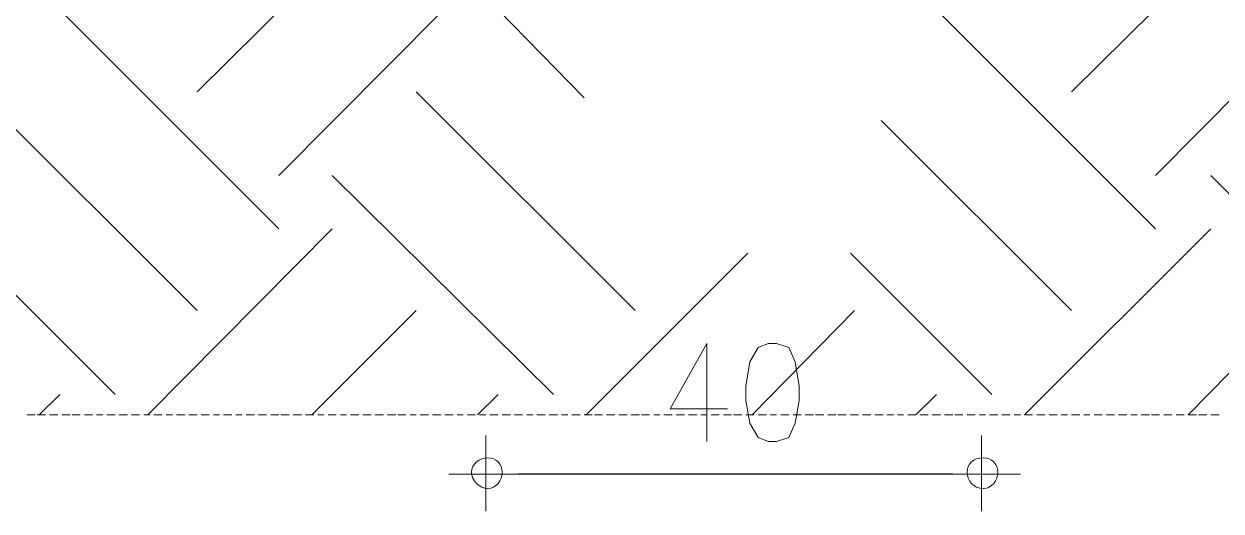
# Model space of a CAD drawing. Header units: millimetres. Extents: x 2928 to 3112, y 1220 to 1280.
# Drawn here: x 3095.891 to 3097.824, y 1250.065 to 1250.853 of the extents above; entities that cross this region are included whole.
import ezdxf

# ---------------------------------------------------------------- set-up
doc = ezdxf.new("R2010")
doc.units = ezdxf.units.MM

msp = doc.modelspace()

# ---------------------------------------------------------------- linework, layer by layer
at = {"color": 9, "linetype": 'Continuous', "lineweight": 5, "true_color": 0xbababa}
for points in [[(3096.17014, 1250.74313), (3096.5241, 1251.09378), (3096.5241, 1251.09378)], [(3097.58265, 1250.74313), (3097.9366, 1251.09378), (3097.9366, 1251.09378)], [(3096.30246, 1250.60751), (3096.65642, 1250.96477), (3096.65642, 1250.96477)], [(3097.71828, 1250.60751), (3098.07223, 1250.96477), (3098.07223, 1250.96477)], [(3096.30246, 1250.5215), (3095.94851, 1250.87545), (3095.94851, 1250.87545)], [(3096.79535, 1250.73321), (3096.65642, 1250.87545), (3096.65642, 1250.87545)], [(3097.71828, 1250.5215), (3097.36432, 1250.87545), (3097.36432, 1250.87545)], [(3096.17014, 1250.38918), (3095.81619, 1250.74313), (3095.81619, 1250.74313)], [(3096.87805, 1250.38918), (3096.5241, 1250.74313), (3096.5241, 1250.74313)], [(3097.58265, 1250.38918), (3097.27501, 1250.69682), (3097.27501, 1250.69682)], [(3096.03782, 1250.25355), (3095.68387, 1250.60751), (3095.68387, 1250.60751)], [(3096.74573, 1250.25355), (3096.38847, 1250.60751), (3096.38847, 1250.60751)], [(3098.15824, 1250.25355), (3097.80759, 1250.60751), (3097.80759, 1250.60751)], [(3096.09075, 1250.22047), (3096.38847, 1250.5215), (3096.38847, 1250.5215)], [(3097.50657, 1250.22047), (3097.80759, 1250.5215), (3097.80759, 1250.5215)], [(3096.79866, 1250.22047), (3097.05999, 1250.4818), (3097.05999, 1250.4818)], [(3097.45364, 1250.25355), (3097.22539, 1250.4818), (3097.22539, 1250.4818)], [(3096.35539, 1250.22047), (3096.5241, 1250.38918), (3096.5241, 1250.38918)], [(3097.06661, 1250.22047), (3097.232, 1250.38918), (3097.232, 1250.38918)], [(3097.7712, 1250.22047), (3097.9366, 1250.38918), (3097.9366, 1250.38918)], [(3095.91543, 1250.22047), (3095.94851, 1250.25355), (3095.94851, 1250.25355)], [(3096.62334, 1250.22047), (3096.65642, 1250.25355), (3096.65642, 1250.25355)], [(3097.33124, 1250.22047), (3097.36432, 1250.25355), (3097.36432, 1250.25355)]]:
    msp.add_lwpolyline(points, dxfattribs=at)
at = {"color": 7, "linetype": 'Continuous', "lineweight": 9, "true_color": 0x000007}
for points in [[(3096.99383, 1250.17747), (3096.99383, 1250.33625), (3096.93429, 1250.2304), (3097.02691, 1250.2304)], [(3095.89558, 1250.22047), (3095.90881, 1250.22047), (3095.90881, 1250.22047)], [(3095.91212, 1250.22047), (3095.92535, 1250.22047), (3095.92535, 1250.22047)], [(3095.93197, 1250.22047), (3095.9452, 1250.22047), (3095.9452, 1250.22047)], [(3095.95182, 1250.22047), (3095.96505, 1250.22047), (3095.96505, 1250.22047)], [(3095.96836, 1250.22047), (3095.98159, 1250.22047), (3095.98159, 1250.22047)], [(3095.9882, 1250.22047), (3096.00144, 1250.22047), (3096.00144, 1250.22047)], [(3096.00805, 1250.22047), (3096.01798, 1250.22047), (3096.01798, 1250.22047)], [(3096.02459, 1250.22047), (3096.03782, 1250.22047), (3096.03782, 1250.22047)], [(3096.04444, 1250.22047), (3096.05767, 1250.22047), (3096.05767, 1250.22047)], [(3096.06429, 1250.22047), (3096.07752, 1250.22047), (3096.07752, 1250.22047)], [(3096.08414, 1250.22047), (3096.09406, 1250.22047), (3096.09406, 1250.22047)], [(3096.10068, 1250.22047), (3096.11391, 1250.22047), (3096.11391, 1250.22047)], [(3096.12052, 1250.22047), (3096.13045, 1250.22047), (3096.13045, 1250.22047)], [(3096.13706, 1250.22047), (3096.1503, 1250.22047), (3096.1503, 1250.22047)], [(3096.15691, 1250.22047), (3096.17014, 1250.22047), (3096.17014, 1250.22047)], [(3096.17676, 1250.22047), (3096.18999, 1250.22047), (3096.18999, 1250.22047)], [(3096.19661, 1250.22047), (3096.20653, 1250.22047), (3096.20653, 1250.22047)], [(3096.21315, 1250.22047), (3096.22638, 1250.22047), (3096.22638, 1250.22047)], [(3096.23299, 1250.22047), (3096.24292, 1250.22047), (3096.24292, 1250.22047)], [(3096.24953, 1250.22047), (3096.26277, 1250.22047), (3096.26277, 1250.22047)], [(3096.26938, 1250.22047), (3096.28261, 1250.22047), (3096.28261, 1250.22047)], [(3096.28923, 1250.22047), (3096.30246, 1250.22047), (3096.30246, 1250.22047)], [(3096.30577, 1250.22047), (3096.319, 1250.22047), (3096.319, 1250.22047)], [(3096.32562, 1250.22047), (3096.33885, 1250.22047), (3096.33885, 1250.22047)], [(3096.34547, 1250.22047), (3096.3587, 1250.22047), (3096.3587, 1250.22047)], [(3096.36531, 1250.22047), (3096.37524, 1250.22047), (3096.37524, 1250.22047)], [(3096.38185, 1250.22047), (3096.39509, 1250.22047), (3096.39509, 1250.22047)], [(3096.4017, 1250.22047), (3096.41163, 1250.22047), (3096.41163, 1250.22047)], [(3096.41824, 1250.22047), (3096.43147, 1250.22047), (3096.43147, 1250.22047)], [(3096.43809, 1250.22047), (3096.45132, 1250.22047), (3096.45132, 1250.22047)], [(3096.45794, 1250.22047), (3096.47117, 1250.22047), (3096.47117, 1250.22047)], [(3096.47779, 1250.22047), (3096.49102, 1250.22047), (3096.49102, 1250.22047)], [(3096.49433, 1250.22047), (3096.50756, 1250.22047), (3096.50756, 1250.22047)], [(3096.51417, 1250.22047), (3096.5241, 1250.22047), (3096.5241, 1250.22047)], [(3096.53071, 1250.22047), (3096.54394, 1250.22047), (3096.54394, 1250.22047)], [(3096.55056, 1250.22047), (3096.56379, 1250.22047), (3096.56379, 1250.22047)], [(3096.57041, 1250.22047), (3096.58364, 1250.22047), (3096.58364, 1250.22047)], [(3096.59026, 1250.22047), (3096.60018, 1250.22047), (3096.60018, 1250.22047)], [(3096.6068, 1250.22047), (3096.62003, 1250.22047), (3096.62003, 1250.22047)], [(3096.62664, 1250.22047), (3096.63657, 1250.22047), (3096.63657, 1250.22047)], [(3096.64318, 1250.22047), (3096.65642, 1250.22047), (3096.65642, 1250.22047)], [(3096.66303, 1250.22047), (3096.67626, 1250.22047), (3096.67626, 1250.22047)], [(3096.68288, 1250.22047), (3096.69611, 1250.22047), (3096.69611, 1250.22047)], [(3096.70273, 1250.22047), (3096.71265, 1250.22047), (3096.71265, 1250.22047)], [(3096.71927, 1250.22047), (3096.7325, 1250.22047), (3096.7325, 1250.22047)], [(3096.73912, 1250.22047), (3096.75235, 1250.22047), (3096.75235, 1250.22047)], [(3096.75896, 1250.22047), (3096.76889, 1250.22047), (3096.76889, 1250.22047)], [(3096.7755, 1250.22047), (3096.78874, 1250.22047), (3096.78874, 1250.22047)], [(3096.79535, 1250.22047), (3096.80858, 1250.22047), (3096.80858, 1250.22047)], [(3096.81189, 1250.22047), (3096.82512, 1250.22047), (3096.82512, 1250.22047)], [(3096.83174, 1250.22047), (3096.84497, 1250.22047), (3096.84497, 1250.22047)], [(3096.85159, 1250.22047), (3096.86482, 1250.22047), (3096.86482, 1250.22047)], [(3096.87143, 1250.22047), (3096.88467, 1250.22047), (3096.88467, 1250.22047)], [(3096.88797, 1250.22047), (3096.90121, 1250.22047), (3096.90121, 1250.22047)], [(3096.90782, 1250.22047), (3096.91775, 1250.22047), (3096.91775, 1250.22047)], [(3096.92436, 1250.22047), (3096.93759, 1250.22047), (3096.93759, 1250.22047)], [(3096.94421, 1250.22047), (3096.95744, 1250.22047), (3096.95744, 1250.22047)], [(3096.96406, 1250.22047), (3096.97729, 1250.22047), (3096.97729, 1250.22047)], [(3096.98391, 1250.22047), (3096.99383, 1250.22047), (3096.99383, 1250.22047)], [(3097.00045, 1250.22047), (3097.01368, 1250.22047), (3097.01368, 1250.22047)], [(3097.02029, 1250.22047), (3097.03353, 1250.22047), (3097.03353, 1250.22047)], [(3097.03683, 1250.22047), (3097.05007, 1250.22047), (3097.05007, 1250.22047)], [(3097.05668, 1250.22047), (3097.06991, 1250.22047), (3097.06991, 1250.22047)], [(3097.07653, 1250.22047), (3097.08976, 1250.22047), (3097.08976, 1250.22047)], [(3097.09638, 1250.22047), (3097.1063, 1250.22047), (3097.1063, 1250.22047)], [(3097.11292, 1250.22047), (3097.12615, 1250.22047), (3097.12615, 1250.22047)], [(3097.13276, 1250.22047), (3097.146, 1250.22047), (3097.146, 1250.22047)], [(3097.15261, 1250.22047), (3097.16584, 1250.22047), (3097.16584, 1250.22047)], [(3097.16915, 1250.22047), (3097.18238, 1250.22047), (3097.18238, 1250.22047)], [(3097.189, 1250.22047), (3097.20223, 1250.22047), (3097.20223, 1250.22047)], [(3097.20554, 1250.22047), (3097.21877, 1250.22047), (3097.21877, 1250.22047)], [(3097.22539, 1250.22047), (3097.23862, 1250.22047), (3097.23862, 1250.22047)], [(3097.24524, 1250.22047), (3097.25847, 1250.22047), (3097.25847, 1250.22047)], [(3097.26508, 1250.22047), (3097.27832, 1250.22047), (3097.27832, 1250.22047)], [(3097.28493, 1250.22047), (3097.29486, 1250.22047), (3097.29486, 1250.22047)], [(3097.30147, 1250.22047), (3097.3114, 1250.22047), (3097.3114, 1250.22047)], [(3097.31801, 1250.22047), (3097.33124, 1250.22047), (3097.33124, 1250.22047)], [(3097.33786, 1250.22047), (3097.35109, 1250.22047), (3097.35109, 1250.22047)], [(3097.35771, 1250.22047), (3097.37094, 1250.22047), (3097.37094, 1250.22047)], [(3097.37755, 1250.22047), (3097.39079, 1250.22047), (3097.39079, 1250.22047)], [(3097.39409, 1250.22047), (3097.40733, 1250.22047), (3097.40733, 1250.22047)], [(3097.41394, 1250.22047), (3097.42717, 1250.22047), (3097.42717, 1250.22047)], [(3097.43379, 1250.22047), (3097.44371, 1250.22047), (3097.44371, 1250.22047)], [(3097.45033, 1250.22047), (3097.46356, 1250.22047), (3097.46356, 1250.22047)], [(3097.47018, 1250.22047), (3097.48341, 1250.22047), (3097.48341, 1250.22047)], [(3097.49003, 1250.22047), (3097.49995, 1250.22047), (3097.49995, 1250.22047)], [(3097.50657, 1250.22047), (3097.5198, 1250.22047), (3097.5198, 1250.22047)], [(3097.52641, 1250.22047), (3097.53965, 1250.22047), (3097.53965, 1250.22047)], [(3097.54626, 1250.22047), (3097.55949, 1250.22047), (3097.55949, 1250.22047)], [(3097.56611, 1250.22047), (3097.57603, 1250.22047), (3097.57603, 1250.22047)], [(3097.58265, 1250.22047), (3097.59588, 1250.22047), (3097.59588, 1250.22047)], [(3097.6025, 1250.22047), (3097.61242, 1250.22047), (3097.61242, 1250.22047)], [(3097.61904, 1250.22047), (3097.63227, 1250.22047), (3097.63227, 1250.22047)], [(3097.63889, 1250.22047), (3097.65212, 1250.22047), (3097.65212, 1250.22047)], [(3097.65873, 1250.22047), (3097.67196, 1250.22047), (3097.67196, 1250.22047)], [(3097.67858, 1250.22047), (3097.6885, 1250.22047), (3097.6885, 1250.22047)], [(3097.69512, 1250.22047), (3097.70835, 1250.22047), (3097.70835, 1250.22047)], [(3097.71166, 1250.22047), (3097.72489, 1250.22047), (3097.72489, 1250.22047)], [(3097.73151, 1250.22047), (3097.74474, 1250.22047), (3097.74474, 1250.22047)], [(3097.75136, 1250.22047), (3097.76459, 1250.22047), (3097.76459, 1250.22047)], [(3097.7712, 1250.22047), (3097.78444, 1250.22047), (3097.78444, 1250.22047)], [(3097.78774, 1250.22047), (3097.80098, 1250.22047), (3097.80098, 1250.22047)], [(3097.80759, 1250.22047), (3097.82082, 1250.22047), (3097.82082, 1250.22047)], [(3096.63657, 1250.065), (3096.63657, 1250.18739), (3096.63657, 1250.18739)], [(3097.4371, 1250.18739), (3097.4371, 1250.065), (3097.4371, 1250.065)], [(3096.69942, 1250.12454), (3096.57702, 1250.12454), (3096.57702, 1250.12454)], [(3097.37755, 1250.12454), (3097.49995, 1250.12454), (3097.49995, 1250.12454)]]:
    msp.add_lwpolyline(points, dxfattribs=at)
msp.add_lwpolyline([(3097.09307, 1250.33625), (3097.07653, 1250.32964), (3097.0633, 1250.30648), (3097.05668, 1250.26679), (3097.05668, 1250.24363), (3097.0633, 1250.20724), (3097.07653, 1250.18409), (3097.09307, 1250.17747), (3097.1063, 1250.17747), (3097.12615, 1250.18409), (3097.13607, 1250.20724), (3097.14269, 1250.24363), (3097.14269, 1250.26679), (3097.13607, 1250.30648), (3097.12615, 1250.32964), (3097.1063, 1250.33625)], close=True, dxfattribs=at)
at = {"color": 253, "linetype": 'Continuous', "lineweight": -2, "true_color": 0x9a9a9a}
msp.add_lwpolyline([(3097.39079, 1250.12454), (3096.6895, 1250.12454), (3096.6895, 1250.12454)], dxfattribs=at)
at = {"color": 7, "linetype": 'Continuous', "lineweight": 9, "true_color": 0x000007}
for points in [[(3096.61341, 1250.12785), (3096.61341, 1250.11462), (3096.62664, 1250.10139), (3096.63988, 1250.10139), (3096.63988, 1250.10139), (3096.65311, 1250.10139), (3096.66303, 1250.11462), (3096.66303, 1250.12785), (3096.66303, 1250.12785), (3096.66303, 1250.14108), (3096.65311, 1250.15101), (3096.63988, 1250.15101), (3096.63988, 1250.15101), (3096.62664, 1250.15101), (3096.61341, 1250.14108), (3096.61341, 1250.12785)], [(3097.46356, 1250.12785), (3097.46356, 1250.14108), (3097.45364, 1250.15101), (3097.44041, 1250.15101), (3097.44041, 1250.15101), (3097.42387, 1250.15101), (3097.41394, 1250.14108), (3097.41394, 1250.12785), (3097.41394, 1250.12785), (3097.41394, 1250.11462), (3097.42387, 1250.10139), (3097.44041, 1250.10139), (3097.44041, 1250.10139), (3097.45364, 1250.10139), (3097.46356, 1250.11462), (3097.46356, 1250.12785)]]:
    msp.add_open_spline(points, degree=3, knots=[0, 0, 0, 0, 0.0625, 0.0625, 0.0625, 0.062501, 0.125, 0.125, 0.125, 0.125001, 0.1875, 0.1875, 0.1875, 0.187501, 1, 1, 1, 1], dxfattribs=at)

doc.saveas('drawing.dxf')
